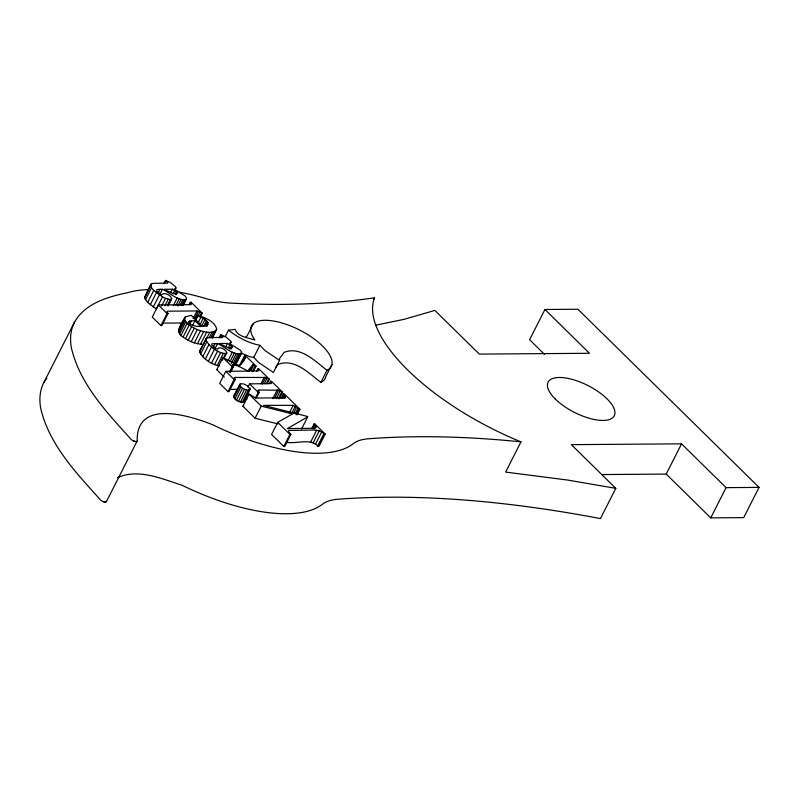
<?xml version="1.0" encoding="UTF-8"?>
<svg xmlns="http://www.w3.org/2000/svg" width="799" height="799" viewBox="0 0 799 799"><rect width="100%" height="100%" fill="white"/><g stroke="black" fill="none" stroke-linecap="round" stroke-linejoin="round"><path stroke-width="1.2" d="M240.859 352.948L250.467 356.913L253.772 357.393L258.856 362.656L273.388 372.464L279.53 360.359L279.64 358.342L284.134 352.359C300.454 345.837 314.946 361.138 327.011 370.277L320.878 382.371C308.813 373.233 294.322 357.932 277.992 364.454L275.485 367.59M150.741 284.384L151.53 287.76L153.788 290.347L162.487 296.898L156.344 308.993L147.655 302.441L144.489 297.867L150.741 284.384L153.158 283.335L167.72 283.036L167.73 282.207L165.563 280.409L170.636 282.636L175.51 286.811L175.97 287.98L174.422 290.976M219.326 365.902C211.355 364.494 203.575 359.141 199.62 352.099L199.75 350.701L206.731 337.807L222.861 337.268L222.871 336.439L220.704 334.641L225.777 336.868L230.651 341.033L231.111 342.212L229.563 345.198M205.882 338.606L205.762 340.004C209.907 347.006 218.107 353.468 226.467 353.558L226.836 352.868C225.787 349.752 221.922 347.365 218.676 347.945L217.468 349.183L215.8 348.634L211.635 344.759L211.925 343.8L217.588 343.51C225.018 346.976 232.11 354.886 240.968 353.817L241.628 352.938L241.328 351.64L240.06 350.042L229.363 343.42L231.111 342.212M203.655 344.349C196.234 344.299 189.013 341.413 183.081 337.058C173.922 332.174 182.022 322.846 185.458 316.803L191.281 315.315L202.586 326.431L207.4 325.113L207.99 322.576L206.551 320.619L203.276 318.262L197.832 316.005L197.653 315.265C204.894 317.603 214.392 320.948 216.719 329.018L212.304 338.027M178.517 331.106L184.779 317.822M106.497 501.303A3.705 1.498 26.9 0 1 104.21 501.952A3.705 1.498 26.9 0 1 100.434 499.854C76.175 472.878 49.148 444.673 40.679 408.249A206.002 83.456 26.9 0 1 44.065 382.132L74.756 321.657C85.723 302.991 108.294 296.689 128.15 292.584A141.373 57.278 26.9 0 1 148.135 289.618M145.458 295.67L151.59 283.575M144.489 297.867L150.621 285.772M145.398 299.855L151.53 287.76M147.655 302.441L153.788 290.347M150.262 304.779L156.404 292.684M157.773 293.692L160.01 289.298L162.447 289.278C169.877 292.744 176.978 300.654 185.827 299.585L186.487 298.706L186.197 297.408L184.919 295.82L174.232 289.188L175.97 287.98M163.885 283.715L165.563 280.409M164.484 283.265L165.603 281.068M153.238 307.036L159.371 294.941M159.66 294.781L162.447 289.278M189.123 304.509L190.232 302.312L191.4 304.259L190.601 304.649L158.402 305.008L152.269 317.103L160.909 325.602L161.867 325.593L168.01 313.498L166.861 311.57L167.66 311.181L196.983 310.951L202.297 313.248L200.629 316.544M161.588 306.057L165.493 298.367L170.327 299.575L171.705 298.636C170.656 295.53 166.781 293.143 163.535 293.712L161.598 294.821L156.854 291.265L156.794 289.578L160.01 289.298M170.656 292.504L172.334 289.208L176.339 291.705L177.188 293.233L175.81 293.962L172.115 293.143L164.195 289.268L172.334 289.208M164.834 305.877L168.18 299.275M173.113 293.842L174.791 290.546M167.53 305.068L170.327 299.575M167.98 305.927L171.326 299.335M168.349 305.228L171.705 298.636M175.231 293.912L176.339 291.705M175.93 294.781L177.048 292.574M160.909 325.602L167.041 313.508L168.01 313.498M173.293 305.627L177.198 297.927M175.89 305.388L179.236 298.786M177.738 306.007L181.083 299.405M179.965 305.268L182.751 299.765M181.443 305.378L184.239 299.885M183.031 305.078L185.827 299.585M183.141 305.308L186.487 298.706M190.052 304.499L191.171 302.302L202.297 313.248M185.458 316.803L178.636 329.917M178.876 332.404L185.018 320.309L184.659 319.011M179.715 333.792L185.857 321.697L185.018 320.309M181.043 335.28L187.176 323.186L185.857 321.697M187.925 324.384L189.603 321.078L194.956 320.659L200.958 326.551L196.115 326.272L190.571 324.524L188.434 322.277L189.603 321.078M183.081 337.058L189.223 324.963L187.176 323.186M189.852 324.084L191.53 320.779M193.078 318.641L196.983 310.951M194.497 318.961L198.402 311.27M185.448 338.726L191.59 326.631L189.223 324.963M192.729 325.063L194.956 320.659M195.415 319.67L197.653 315.265M195.595 320.409L199.92 312.079M199.69 316.554L201.368 313.248M188.155 340.264L194.287 328.169L191.59 326.631M106.447 501.562L137.128 441.088M198.152 322.666L200.939 317.173M191.181 341.682L197.313 329.588C203.076 331.615 210.746 334.242 216.209 330.327M199.93 324.863L203.276 318.262M201.718 325.972L205.073 319.38M194.357 342.861L200.489 330.766M203.755 326.112L206.551 320.619M205.213 326.032L207.44 321.627M206.322 325.872L207.99 322.576M197.493 343.71L203.625 331.615M206.931 326.431L208.05 324.234M200.589 344.199L206.731 332.104M199.62 352.099L206.731 337.807M205.323 341.053L209.787 332.254M200.539 354.087L206.671 341.992M209.258 337.617L212.055 332.124M211.086 337.258L213.872 331.755M211.915 337.757L215.261 331.156M212.814 336.719L216.719 329.018M202.796 356.674L208.929 344.579M205.403 359.011L211.535 346.916M212.914 347.925L215.151 343.53M219.026 337.937L220.704 334.641M219.625 337.498L220.744 335.3M208.379 361.258L214.512 349.163M214.801 349.003L217.588 343.51M220.933 338.067L222.052 335.87M211.485 363.225L217.618 351.121M225.168 336.729L228.484 330.187L235.076 329.338C238.102 337.158 248.02 337.568 254.831 340.024A44.704 18.107 26.9 0 1 292.404 326.691A44.704 18.107 26.9 0 1 327.011 370.277M214.492 364.694L220.634 352.589M225.797 346.736L227.465 343.44L231.48 345.937L232.319 347.465L230.941 348.194L227.246 347.365L219.335 343.5L227.465 343.44M217.178 365.602L223.321 353.508M224.319 377.128L216.769 369.697L222.901 357.602L239.64 365.842L245.403 357.543L244.494 355.665L238.911 366.661M228.254 348.074L229.932 344.769M222.112 360.399L225.458 353.797M224.05 358.361L226.836 352.868M229.812 349.243L231.48 345.937M231.071 349.003L232.189 346.806M227.875 360.958L232.339 352.159M229.912 361.817L234.377 353.018M230.312 372.174L233.098 366.671C227.825 359.25 248.799 372.174 248.988 371.116L225.797 371.295L219.665 383.39L228.055 391.65L229.023 391.64L235.156 379.545L234.247 377.767L235.116 377.448L265.677 377.478L269.453 379.285L267.216 383.69M231.201 363.535L236.224 353.637M233.428 362.796L237.892 353.997M253.383 323.585L247.241 335.69A44.704 18.107 26.9 0 0 245.623 337.607M229.353 372.174L232.139 366.681L233.098 366.671M234.357 364.014L239.37 354.117M230.482 372.364L234.387 364.664M235.385 364.813L240.968 353.817M235.485 365.033L241.628 352.938M241.338 364.394L245.243 356.704M228.055 391.65L235.116 377.448M243.166 361.937L245.403 357.543M233.548 396.694L240.239 383.86L243.325 383.84L247.35 385.647L250.187 389.303L243.505 402.137L240.419 402.157L236.384 400.369L233.548 396.694L240.239 383.86M253.772 357.393L259.905 345.288L264.988 350.561L279.53 360.359M233.757 397.782L239.9 385.687L239.68 384.599M234.786 399.091L240.918 386.986L239.9 385.687M249.458 371.425L252.804 364.823L256.07 366.132L253.283 371.625M251.016 370.626L253.802 365.133M236.384 400.369L242.526 388.274L240.918 386.986M252.344 371.635L255.141 366.142M238.372 401.438L244.504 389.343L248.349 390.302L250.187 389.303M240.419 402.157L246.551 390.062M247.94 387.165L249.618 383.87L270.861 383.59L271.66 383.2L270.501 381.243L269.383 383.44M256.759 371.026L257.867 368.828L258.806 368.818L269.453 379.285M242.207 402.396L248.349 390.302M246.062 395.914L243.505 402.137M248.849 390.411L249.967 388.214M277.992 423.919L255.081 418.217L242.916 406.252L249.048 394.157L255.75 398.042L285.623 397.822L285.313 395.964L283.345 393.907L281.108 398.302M260.923 383.81L264.269 377.218M257.757 392.239L258.876 390.042L278.661 390.202L282.566 392.189L279.221 398.781M262.332 384.079L265.677 377.478M255.46 397.862L258.257 392.369L259.216 392.359L256.429 397.852M264.289 383.7L267.076 378.207M266.287 383.69L268.514 379.295M255.081 418.217L261.213 406.122L249.048 394.157M272.779 398.681L277.243 389.892M274.756 397.902L278.661 390.202M276.274 398.721L280.179 391.021M278.282 398.791L281.628 392.189M282.636 398.152L284.314 394.856M284.194 398.172L285.313 395.964M261.213 406.122L292.564 413.922L277.722 422.361L271.58 434.456L283.795 446.461L284.754 446.451L290.886 434.356L288.938 432.309L288.619 430.461L314.027 430.032L319.31 430.721L325.183 434.107L319.051 446.202L318.082 446.202C309.892 437.982 296.829 444.094 286.821 442.286M289.278 413.063L293.183 405.363L299.905 409.238L297.118 414.741M291.965 412.813L295.31 406.222M293.303 413.722L296.649 407.13M295.191 413.792L297.977 408.299M296.159 414.751L298.946 409.248M283.795 446.461L289.927 434.366L290.886 434.356M331.905 364.524L325.772 376.619A44.704 18.107 26.9 0 1 320.878 382.371M301.553 428.993L307.685 416.898L307.156 416.369L263.54 405.343L293.183 405.363M373.423 299.965L374.511 297.807A163.356 66.177 26.9 0 0 520.968 441.847L505.627 472.089L567.709 480.059L615.789 488.349L600.449 518.591A966.43 391.54 26.9 0 0 337.587 499.275A74.177 30.052 26.9 0 0 322.576 504.149A141.373 57.278 26.9 0 1 181.982 485.213C161.817 478.901 138.327 468.144 117.523 477.682M311.77 428.454L313.997 424.049L314.956 424.049L325.183 434.107M313.288 427.345L314.956 424.049M313.897 429.103L315.565 425.797L313.997 424.049M310.591 442.157L316.724 430.062M313.168 442.816L319.31 430.721M315.545 444.084L321.687 431.989M317.782 445.902L323.915 433.807M318.082 446.202L324.224 434.107M601.827 474.556L666.206 474.077L710.74 517.872L743.709 517.632L759.05 487.39L577.907 309.243L544.938 309.483L529.597 339.725L544.449 354.327M666.206 474.077L681.547 443.835L726.081 487.64L759.05 487.39M710.74 517.872L726.081 487.64M44.075 382.132L46.801 378.307M199.75 350.701L200.599 349.902M252.804 364.823L248.549 369.817L251.405 371.106L257.927 370.946L258.806 370.606L257.867 368.828M307.685 416.898L287.39 428.574L315.315 428.254L316.184 427.016L315.565 425.797M258.876 390.042L258.077 390.421L259.216 392.359M375.79 325.183L404.244 319.29L434.866 310.412L479.29 354.097L589.472 353.288L544.938 309.483M190.232 302.312L191.171 302.302M163.485 323.136L182.661 322.996M244.494 355.665L245.433 355.665L256.07 366.132M216.769 369.697L217.727 369.687M235.156 379.545L234.197 379.545L225.797 371.295M270.501 381.243L271.43 381.243L282.566 392.189M231.111 389.413L237.283 389.373M283.345 393.907L284.304 393.897L299.905 409.238M242.916 406.252L243.875 406.252M681.547 443.835L571.365 444.653L615.789 488.349M259.905 345.288C248.549 343.151 237.533 337.268 228.484 330.187M133.503 440.988L136.09 441.607M102.821 501.472L105.408 502.092M194.287 328.169L197.313 329.588M162.487 296.898L165.493 298.367M242.526 388.274L244.504 389.343M222.901 357.602L232.139 366.681M249.618 383.87L258.257 392.369M158.402 305.008L167.041 313.508M277.722 422.361L289.927 434.366M245.203 397.662L246.931 399.36M179.136 292.174A141.373 57.278 26.9 0 1 205.643 298.486A74.177 30.052 26.9 0 0 230.272 303.071A966.43 391.54 26.9 0 0 374.511 297.807M520.968 441.847A966.43 391.54 26.9 0 0 368.269 438.791A74.177 30.052 26.9 0 0 353.258 443.675A141.373 57.278 26.9 0 1 212.664 424.728C190.052 415.86 136.249 398.381 137.178 440.828A3.705 1.498 26.9 0 1 134.891 441.477A3.705 1.498 26.9 0 1 131.116 439.38C106.856 412.404 79.83 384.199 71.361 347.775A206.002 83.456 26.9 0 1 74.746 321.647M555.435 399.16A37.084 15.021 26.9 0 0 612.983 417.468A37.084 15.021 26.9 0 0 575.17 380.274A37.084 15.021 26.9 0 0 555.435 399.16"/></g></svg>
